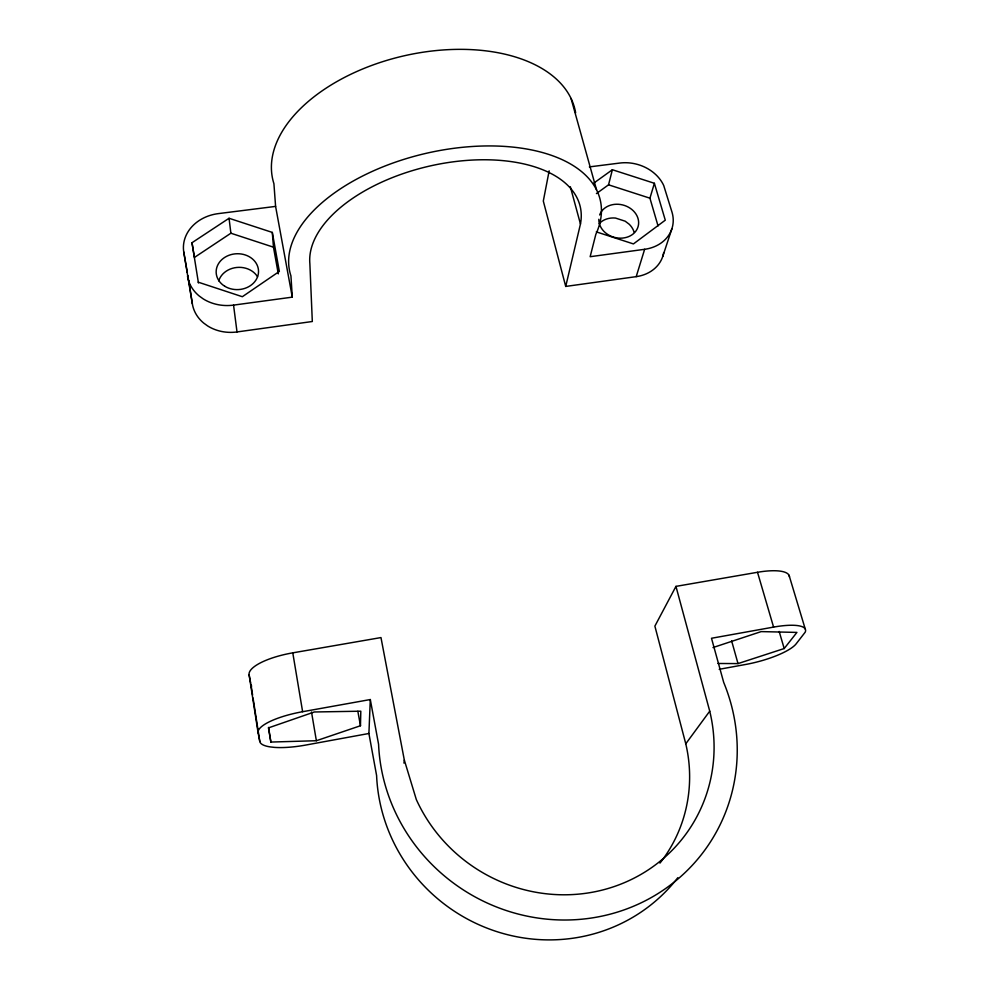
<?xml version="1.0" encoding="UTF-8"?>
<svg xmlns="http://www.w3.org/2000/svg" width="989" height="989" viewBox="0 0 989 989"><rect width="100%" height="100%" fill="white"/><g stroke="black" fill="none" stroke-linecap="round" stroke-linejoin="round"><path stroke-width="1.48" d="M360.466 725.741L360.812 711.202L314.329 711.981L268.464 727.879L270.875 742.059L316.369 740.724L360.466 725.741L357.845 711.289M368.909 733.492L370.306 699.544L302.622 711.709A46.298 12.511 -10.6 0 0 258.104 732.812L259.798 741.49A45.445 12.053 -10.7 0 0 270.356 746.93L274.361 747.375A45.445 12.053 -10.7 0 0 305.811 745.051L368.909 733.492L376.599 775.524A169.453 163.865 37.6 0 0 494.302 930.785A169.453 163.865 37.6 0 0 677.824 877.688M403.957 763.112L404.328 760.084L380.975 637.571L292.781 652.851A45.618 13.834 -10.3 0 0 249.129 674.894L258.104 732.812M549.155 170.837L543.307 201.051L565.72 286.427L636.199 276.648A37.261 31.228 15.2 0 0 663.706 252.566M565.72 286.427L580.456 224.008L570.344 186.748M596.416 193.584L608.544 184.819L612.376 169.737L654.384 183.286L665.276 220.176L633.43 243.924L596.305 231.871M658.044 225.925L649.934 198.183L654.384 183.286M636.199 276.648L644.643 249.302A38.348 31.846 15.1 0 0 672.013 212.202L663.73 185.536A38.089 31.425 14.6 0 0 619.819 163.049L589.37 166.894M662.717 256.534L671.877 228.818M789.432 576.946A43.293 12.585 -15.3 0 0 757.512 572.285L675.957 586.378L654.879 626.111L685.773 743.802A147.225 142.342 37.4 0 1 659.947 863.125M685.773 743.802L709.731 711.165L675.957 586.378M717.965 663.483L738.004 663.594L784.203 648.537L796.911 632.416L761.196 631.6L712.982 647.56M593.944 183.002L612.376 169.737M278.292 273.866L273.471 247.176L230.882 233.219L194.425 257.449L192.002 242.725L229.052 218.272L272.296 232.415L279.355 271.406L242.342 296.712L198.22 282.174M719.201 669.306L746.065 664.385A43.108 10.978 -14.9 0 0 796.108 643.888L805.182 632.206A43.912 11.361 -15.1 0 0 773.583 627.1L711.499 638.264L723.688 682.385A181.617 174.287 33.5 0 1 596.429 917.199A181.617 174.287 33.5 0 1 378.577 744.272L370.306 699.544M187.502 276.203A40.574 34.306 -2.6 0 0 199.16 295.958L203.202 298.876A40.574 34.306 -2.6 0 0 233.552 305.119L292.287 297.145L275.597 206.404L218.285 213.624A40.302 33.824 -2.4 0 0 183.744 251.935L192.336 303.747A39.362 33.564 -3 0 0 203.647 323.044L207.579 325.9A39.362 33.564 -3 0 0 237.014 331.945L312.314 321.512L309.866 263.717A138.312 73.545 -13 0 1 449.501 162.344A138.312 73.545 -13 0 1 580.456 224.008M644.643 249.302L590.149 256.707L595.823 234.368A159.328 84.807 -13 0 0 452.566 148.486A159.328 84.807 -13 0 0 290.939 275.919L292.287 297.145M608.544 184.819L649.934 198.183M404.328 760.084L416.332 799.582A157.783 151.379 33.4 0 0 609.001 888.221A157.783 151.379 33.4 0 0 709.731 711.165M789.074 575.338L805.269 629.115M779.171 631.452L784.203 648.537M757.512 572.285L773.583 627.1M731.637 640.921L738.004 663.594M571.073 98.529L596.565 189.9M249.129 674.894L250.699 683.127M183.744 251.935L187.354 272.618M187.873 275.585L188.392 278.539M311.51 712.006L316.369 740.724M292.781 652.851L302.622 711.709M192.002 242.725L198.443 282.953M268.563 727.409L270.875 742.059M188.652 280.011L192.336 303.747M252.591 694.995L250.959 684.499A44.789 13.339 -10.4 0 0 251.663 686.143M253.048 697.999L259.798 741.49M233.552 305.119L237.014 331.945M229.052 218.272L230.882 233.219M272.296 232.415L273.471 247.176M275.597 206.404L273.916 183.682A155.1 91 -13 0 1 402.424 56.2A155.1 91 -13 0 1 575.647 112.857M599.247 223.613A19.817 16.578 14.6 0 1 615.467 218.05L625.172 221.19L629.165 224.206A19.817 16.578 14.6 0 1 634.073 232.118M599.655 214.959A20.101 16.739 14.6 0 1 631.934 209.557A20.101 16.739 14.6 0 1 626.667 237.311A20.101 16.739 14.6 0 1 598.84 219.249M218.754 280.839A20.88 17.753 -2.4 0 1 236.68 267.475A20.88 17.753 -2.4 0 1 257.536 276.784M224.726 286.229A21.189 17.938 -2.2 0 0 258.389 273.483A21.189 17.938 -2.2 0 0 228.904 255.31A21.189 17.938 -2.2 0 0 224.726 286.229"/></g></svg>
